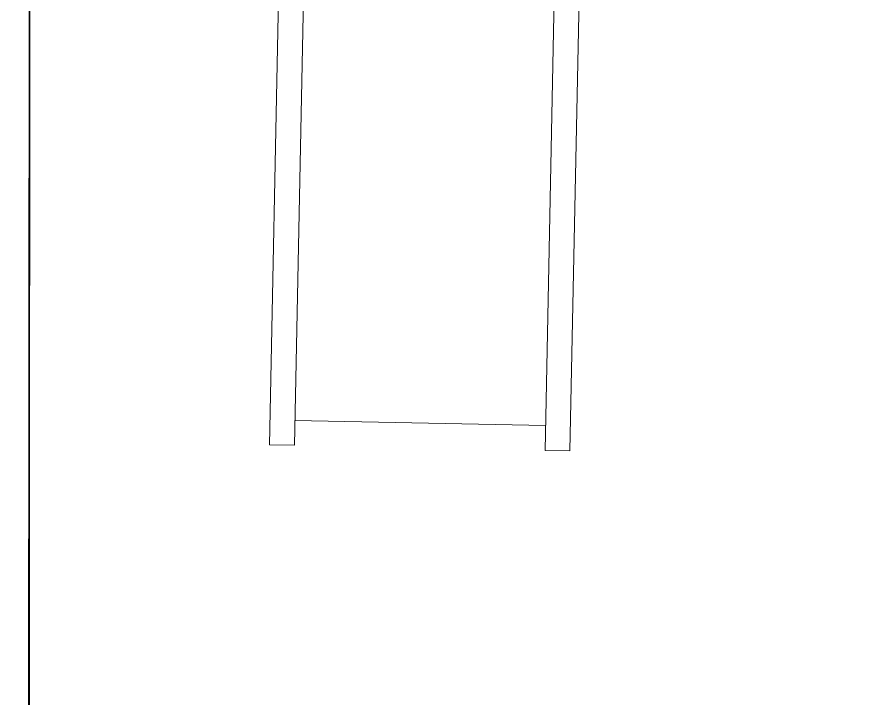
# Model space of a CAD drawing. Header units: millimetres. Extents: x 62878 to 70819, y -67946 to -61850.
# Drawn here: x 65840.2 to 66011.8, y -62124.3 to -61987.3 of the extents above; entities that cross this region are included whole.
import ezdxf

# ---------------------------------------------------------------- set-up
doc = ezdxf.new("R2010")
doc.units = ezdxf.units.MM
doc.linetypes.add('HIDDEN', pattern=[0.375, 0.25, -0.125])
doc.layers.add('alan hesabı1', color=7, linetype='Continuous', plot=False)
for name, color, linetype, lineweight in [('BA DÖŞ.-yeni', 11, 'Continuous', 30), ('DOGRAMA', 171, 'Continuous', 0), ('DUV.ALÇ.-yeni', 20, 'Continuous', 25), ('TEFRİŞ-yeni', 53, 'Continuous', 9)]:
    doc.layers.add(name, color=color, linetype=linetype, lineweight=lineweight)
doc.layers.add('DOĞRAMA-yeni', color=40, linetype='Continuous')

# ---------------------------------------------------------------- blocks, each defined once
blk = doc.blocks.new('1')
at = {"layer": 'TEFRİŞ-yeni'}
for p, q in [((64535.35, 34968.96), (64535.86, 34989.67)), ((64535.86, 34989.67), (64596.17, 34988.19)), ((64595.66, 34967.48), (64596.17, 34988.19)), ((64531.05, 34969.07), (64530.49, 34946.64)), ((64600.46, 34967.36), (64531.05, 34969.07)), ((64599.91, 34944.93), (64600.46, 34967.36)), ((64530.49, 34946.64), (64599.91, 34944.93)), ((64534.8, 34946.53), (64531.93, 34830.12)), ((64536.93, 34830), (64539.8, 34946.41)), ((64587.24, 34828.76), (64590.11, 34945.17)), ((64595.1, 34945.05), (64592.24, 34828.64)), ((64537.05, 34835), (64587.36, 34833.76)), ((64531.93, 34830.12), (64536.93, 34830)), ((64592.24, 34828.64), (64587.24, 34828.76))]:
    blk.add_line(p, q, dxfattribs=at)

msp = doc.modelspace()

# ---------------------------------------------------------------- linework, layer by layer
msp.add_lwpolyline([(68896.02, -63031.44), (69030.26, -63071.18), (69185.28, -62547.65), (68893, -62461.11, 1.044368), (68063.2, -62298.73, 0.204375), (63106.96, -62494.78, 0.353953), (62932.94, -62997.83), (63753.18, -65779.6), (64154.95, -67142.15), (65336.72, -66792.62), (65336.7, -66829.11), (65270.54, -66829.07, 0.626789), (65270.2, -67369.07), (65531.84, -67369.23, 0.926242), (66130.09, -67369.61), (66391.73, -67369.77, 0.626743), (66392.07, -66829.77), (66326.15, -66829.73), (66326.17, -66793.24), (67506.16, -67144.13), (68467.02, -63899.09), (68625.2, -63946.04), (68896.02, -63031.42)], format="xyb")
at = {"layer": 'alan hesabı1', "linetype": 'ByBlock'}
msp.add_lwpolyline([(66647.46, -62885.83), (66649.14, -62873.44), (66669.49, -62775), (66685.66, -62696.65), (66805.8, -62114.63), (66821.97, -62036.28), (66836.77, -61964.56), (66351.93, -61892.57), (66333.84, -62022.5), (66229.59, -62014.51), (66229.67, -61883.93), (65842.74, -61883.7), (65842.15, -62828.49), (66227.13, -62828.73), (66275.87, -62835.35), (66434.42, -62856.89)], close=True, dxfattribs=at)
at = {"layer": 'alan hesabı1'}
msp.add_lwpolyline([(66851.63, -61966.77), (67136.27, -62009.03), (67118.51, -62128.61), (67161.25, -62137.43), (67098.03, -62443.7), (67058.57, -62435.56), (67034.32, -62553.08), (67073.77, -62561.23), (66999.57, -62921.05), (66649.14, -62873.44), (66647.46, -62885.83), (66434.42, -62856.89), (66275.87, -62835.35), (66227.13, -62828.73), (65842.15, -62828.49), (65842.74, -61883.7), (66229.67, -61883.93), (66229.59, -62014.51), (66333.84, -62022.5), (66351.93, -61892.57), (66836.77, -61964.56)], close=True, dxfattribs=at)
at = {"layer": 'BA DÖŞ.-yeni', "linetype": 'HIDDEN', "ltscale": 150}
msp.add_arc((65815.04, -68607.15), 6697.94, 70.74616, 109.296847, dxfattribs=at)
at = {"layer": 'DOGRAMA', "lineweight": -2}
msp.add_lwpolyline([(68355.73, -61957.86, 0.273736), (68066.91, -62277.72, 0.209295), (68023.71, -62283.85, 0.198368), (63201.05, -62451.11)], format="xyb", dxfattribs=at)
at = {"layer": 'DUV.ALÇ.-yeni'}
msp.add_line((65842.15, -62833.49), (65842.74, -61885.41), dxfattribs=at)

# ---------------------------------------------------------------- block references
at = {"layer": 'DOĞRAMA-yeni', "rotation": 0.2571467025713216}
msp.add_blockref('1', (1515.94, -97192.62), dxfattribs=at)

doc.saveas('drawing.dxf')
